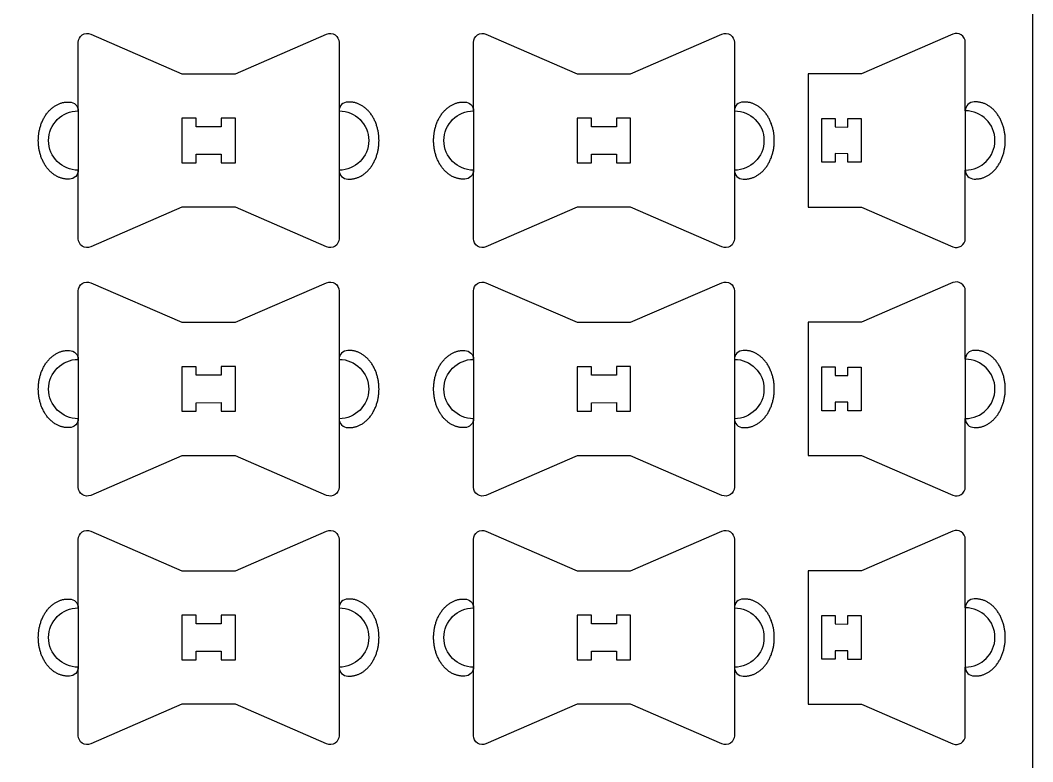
# Model space of a CAD drawing. Extents: x -30 to 12678, y 0 to 23683.
# Drawn here: x 1251 to 1934, y 2772 to 3272 of the extents above; entities that cross this region are included whole.
import ezdxf

# ---------------------------------------------------------------- set-up
doc = ezdxf.new("R2010")
doc.units = 0
for name, color, linetype in [('0_SHEET_SPRUCEPLY_2440X122', 1, 'CONTINUOUS'), ('3_ANYTOOL_CUTTHROUGH_INSID', 4, 'CONTINUOUS'), ('4_ANYTOOL_CUTTHROUGH_OUTSI', 5, 'CONTINUOUS'), ('5_ANYTOOL_HALF_MILL_9MM_IN', 3, 'CONTINUOUS')]:
    doc.layers.add(name, color=color, linetype=linetype)

msp = doc.modelspace()

# ---------------------------------------------------------------- linework, layer by layer
at = {"layer": '0_SHEET_SPRUCEPLY_2440X122'}
msp.add_lwpolyline([(713.84, 1216.64), (1933.84, 1216.64), (1933.84, 3656.64), (713.84, 3656.64)], close=True, dxfattribs=at)
at = {"layer": '3_ANYTOOL_CUTTHROUGH_INSID'}
for points in [[(1386.2, 3199.82), (1369.14, 3199.75), (1369.14, 3205.52), (1359.67, 3205.52), (1359.67, 3175.49), (1369.14, 3175.49), (1369.14, 3181.25), (1386.2, 3181.32), (1386.2, 3175.56), (1395.67, 3175.56), (1395.67, 3205.59), (1386.2, 3205.59)], [(1652.99, 3199.82), (1635.93, 3199.75), (1635.93, 3205.52), (1626.46, 3205.52), (1626.46, 3175.49), (1635.93, 3175.49), (1635.93, 3181.25), (1652.99, 3181.32), (1652.99, 3175.56), (1662.46, 3175.56), (1662.46, 3205.59), (1652.99, 3205.59)], [(1800.55, 3199.65), (1809.11, 3199.57), (1809.11, 3205.34), (1818.08, 3205.34), (1818.08, 3175.81), (1809.11, 3175.81), (1809.11, 3181.57), (1800.55, 3181.65), (1800.55, 3175.88), (1791.58, 3175.88), (1791.58, 3205.41), (1800.55, 3205.41)], [(1386.2, 3032.22), (1369.14, 3032.15), (1369.14, 3037.92), (1359.67, 3037.92), (1359.67, 3007.89), (1369.14, 3007.89), (1369.14, 3013.65), (1386.2, 3013.72), (1386.2, 3007.96), (1395.67, 3007.96), (1395.67, 3037.99), (1386.2, 3037.99)], [(1652.99, 3032.22), (1635.93, 3032.15), (1635.93, 3037.92), (1626.46, 3037.92), (1626.46, 3007.89), (1635.93, 3007.89), (1635.93, 3013.65), (1652.99, 3013.72), (1652.99, 3007.96), (1662.46, 3007.96), (1662.46, 3037.99), (1652.99, 3037.99)], [(1800.55, 3032.05), (1809.11, 3031.97), (1809.11, 3037.74), (1818.08, 3037.74), (1818.08, 3008.21), (1809.11, 3008.21), (1809.11, 3013.97), (1800.55, 3014.05), (1800.55, 3008.28), (1791.58, 3008.28), (1791.58, 3037.81), (1800.55, 3037.81)], [(1386.2, 2864.62), (1369.14, 2864.55), (1369.14, 2870.32), (1359.67, 2870.32), (1359.67, 2840.28), (1369.14, 2840.28), (1369.14, 2846.05), (1386.2, 2846.12), (1386.2, 2840.35), (1395.67, 2840.35), (1395.67, 2870.39), (1386.2, 2870.39)], [(1652.99, 2864.62), (1635.93, 2864.55), (1635.93, 2870.32), (1626.46, 2870.32), (1626.46, 2840.28), (1635.93, 2840.28), (1635.93, 2846.05), (1652.99, 2846.12), (1652.99, 2840.35), (1662.46, 2840.35), (1662.46, 2870.39), (1652.99, 2870.39)], [(1800.55, 2864.44), (1809.11, 2864.37), (1809.11, 2870.14), (1818.08, 2870.14), (1818.08, 2840.6), (1809.11, 2840.6), (1809.11, 2846.37), (1800.55, 2846.44), (1800.55, 2840.68), (1791.58, 2840.68), (1791.58, 2870.21), (1800.55, 2870.21)]]:
    msp.add_lwpolyline(points, close=True, dxfattribs=at)
at = {"layer": '4_ANYTOOL_CUTTHROUGH_OUTSI'}
for points in [[(1465.67, 3124.31, -0.539734), (1457.29, 3118.8), (1395.67, 3145.5), (1359.67, 3145.5), (1298.06, 3118.8, -0.539734), (1289.67, 3124.31), (1289.67, 3170.5, -1), (1289.67, 3210.5), (1289.67, 3256.7, -0.539734), (1298.06, 3262.2), (1359.67, 3235.5), (1395.67, 3235.5), (1457.29, 3262.2, -0.539734), (1465.67, 3256.7), (1465.67, 3210.5, -1), (1465.67, 3170.5)], [(1732.46, 3124.31, -0.539734), (1724.07, 3118.8), (1662.46, 3145.5), (1626.46, 3145.5), (1564.84, 3118.8, -0.539734), (1556.46, 3124.31), (1556.46, 3170.5, -1), (1556.46, 3210.5), (1556.46, 3256.7, -0.539734), (1564.84, 3262.2), (1626.46, 3235.5), (1662.46, 3235.5), (1724.07, 3262.2, -0.539734), (1732.46, 3256.7), (1732.46, 3210.5, -1), (1732.46, 3170.5)], [(1879.95, 3118.87, 0.539734), (1888.33, 3124.38), (1888.33, 3170.57, 1), (1888.33, 3210.57), (1888.33, 3256.77, 0.539734), (1879.95, 3262.27), (1818.33, 3235.57), (1782.33, 3235.57), (1782.33, 3145.57), (1818.33, 3145.57), (1879.95, 3118.87)], [(1465.67, 2956.71, -0.539734), (1457.29, 2951.2), (1395.67, 2977.9), (1359.67, 2977.9), (1298.06, 2951.2, -0.539734), (1289.67, 2956.71), (1289.67, 3002.9, -1), (1289.67, 3042.9), (1289.67, 3089.1, -0.539734), (1298.06, 3094.6), (1359.67, 3067.9), (1395.67, 3067.9), (1457.29, 3094.6, -0.539734), (1465.67, 3089.1), (1465.67, 3042.9, -1), (1465.67, 3002.9)], [(1732.46, 2956.71, -0.539734), (1724.07, 2951.2), (1662.46, 2977.9), (1626.46, 2977.9), (1564.84, 2951.2, -0.539734), (1556.46, 2956.71), (1556.46, 3002.9, -1), (1556.46, 3042.9), (1556.46, 3089.1, -0.539734), (1564.84, 3094.6), (1626.46, 3067.9), (1662.46, 3067.9), (1724.07, 3094.6, -0.539734), (1732.46, 3089.1), (1732.46, 3042.9, -1), (1732.46, 3002.9)], [(1879.95, 2951.27, 0.539734), (1888.33, 2956.78), (1888.33, 3002.97, 1), (1888.33, 3042.97), (1888.33, 3089.17, 0.539734), (1879.95, 3094.67), (1818.33, 3067.97), (1782.33, 3067.97), (1782.33, 2977.97), (1818.33, 2977.97), (1879.95, 2951.27)], [(1465.67, 2789.11, -0.539734), (1457.29, 2783.6), (1395.67, 2810.3), (1359.67, 2810.3), (1298.06, 2783.6, -0.539734), (1289.67, 2789.11), (1289.67, 2835.3, -1), (1289.67, 2875.3), (1289.67, 2921.49, -0.539734), (1298.06, 2927), (1359.67, 2900.3), (1395.67, 2900.3), (1457.29, 2927, -0.539734), (1465.67, 2921.49), (1465.67, 2875.3, -1), (1465.67, 2835.3)], [(1732.46, 2789.11, -0.539734), (1724.07, 2783.6), (1662.46, 2810.3), (1626.46, 2810.3), (1564.84, 2783.6, -0.539734), (1556.46, 2789.11), (1556.46, 2835.3, -1), (1556.46, 2875.3), (1556.46, 2921.49, -0.539734), (1564.84, 2927), (1626.46, 2900.3), (1662.46, 2900.3), (1724.07, 2927, -0.539734), (1732.46, 2921.49), (1732.46, 2875.3, -1), (1732.46, 2835.3)], [(1879.95, 2783.67, 0.539734), (1888.33, 2789.18), (1888.33, 2835.37, 1), (1888.33, 2875.37), (1888.33, 2921.57, 0.539734), (1879.95, 2927.07), (1818.33, 2900.37), (1782.33, 2900.37), (1782.33, 2810.37), (1818.33, 2810.37), (1879.95, 2783.67)]]:
    msp.add_lwpolyline(points, format="xyb", close=True, dxfattribs=at)
at = {"layer": '5_ANYTOOL_HALF_MILL_9MM_IN'}
for points in [[(1282.68, 3164.49), (1282.24, 3164.5), (1281.79, 3164.52), (1281.34, 3164.55), (1280.89, 3164.6), (1280.43, 3164.66), (1279.97, 3164.73), (1279.51, 3164.82), (1279.05, 3164.93), (1278.59, 3165.05), (1278.12, 3165.18), (1277.65, 3165.33), (1277.19, 3165.5), (1276.72, 3165.68), (1276.26, 3165.88), (1275.79, 3166.09), (1275.33, 3166.32), (1274.87, 3166.56), (1274.42, 3166.83), (1273.96, 3167.1), (1273.51, 3167.4), (1273.06, 3167.71), (1272.62, 3168.03), (1272.19, 3168.37), (1271.75, 3168.73), (1271.33, 3169.1), (1270.91, 3169.49), (1270.5, 3169.89), (1270.09, 3170.31), (1269.7, 3170.74), (1269.31, 3171.18), (1268.93, 3171.64), (1268.56, 3172.11), (1268.2, 3172.59), (1267.85, 3173.08), (1267.51, 3173.59), (1267.18, 3174.1), (1266.86, 3174.63), (1266.55, 3175.17), (1266.25, 3175.71), (1265.97, 3176.27), (1265.69, 3176.83), (1265.43, 3177.39), (1265.18, 3177.97), (1264.94, 3178.55), (1264.72, 3179.14), (1264.5, 3179.73), (1264.3, 3180.32), (1264.11, 3180.92), (1263.94, 3181.52), (1263.77, 3182.13), (1263.62, 3182.73), (1263.48, 3183.34), (1263.35, 3183.95), (1263.24, 3184.55), (1263.14, 3185.16), (1263.04, 3185.76), (1262.96, 3186.36), (1262.9, 3186.96), (1262.84, 3187.56), (1262.79, 3188.16), (1262.76, 3188.75), (1262.73, 3189.33), (1262.71, 3190.49), (1262.73, 3191.65), (1262.76, 3192.24), (1262.79, 3192.83), (1262.84, 3193.42), (1262.9, 3194.02), (1262.96, 3194.62), (1263.04, 3195.22), (1263.14, 3195.83), (1263.24, 3196.43), (1263.36, 3197.04), (1263.48, 3197.65), (1263.62, 3198.25), (1263.78, 3198.86), (1263.94, 3199.46), (1264.12, 3200.06), (1264.31, 3200.66), (1264.51, 3201.26), (1264.72, 3201.85), (1264.95, 3202.43), (1265.19, 3203.02), (1265.44, 3203.59), (1265.7, 3204.16), (1265.97, 3204.72), (1266.26, 3205.27), (1266.56, 3205.82), (1266.87, 3206.35), (1267.19, 3206.88), (1267.52, 3207.4), (1267.86, 3207.9), (1268.21, 3208.4), (1268.58, 3208.88), (1268.95, 3209.35), (1269.33, 3209.8), (1269.72, 3210.25), (1270.11, 3210.68), (1270.52, 3211.09), (1270.93, 3211.5), (1271.35, 3211.88), (1271.78, 3212.25), (1272.21, 3212.61), (1272.65, 3212.95), (1273.09, 3213.28), (1273.54, 3213.59), (1273.99, 3213.88), (1274.45, 3214.16), (1274.9, 3214.42), (1275.37, 3214.67), (1275.83, 3214.9), (1276.29, 3215.11), (1276.76, 3215.31), (1277.23, 3215.49), (1277.69, 3215.65), (1278.16, 3215.8), (1278.63, 3215.94), (1279.09, 3216.06), (1279.56, 3216.16), (1280.02, 3216.25), (1280.48, 3216.33), (1280.94, 3216.39), (1281.39, 3216.43), (1281.84, 3216.47), (1282.29, 3216.49), (1282.74, 3216.49), (1283.67, 3216.49, -0.413668), (1289.67, 3210.5), (1289.67, 3170.5, -0.41476), (1283.67, 3164.49)], [(1472.66, 3164.49), (1473.11, 3164.5), (1473.55, 3164.52), (1474, 3164.55), (1474.46, 3164.6), (1474.91, 3164.66), (1475.37, 3164.73), (1475.83, 3164.82), (1476.3, 3164.93), (1476.76, 3165.05), (1477.23, 3165.18), (1477.69, 3165.33), (1478.16, 3165.5), (1478.62, 3165.68), (1479.09, 3165.88), (1479.55, 3166.09), (1480.01, 3166.32), (1480.47, 3166.56), (1480.93, 3166.83), (1481.39, 3167.1), (1481.84, 3167.4), (1482.28, 3167.71), (1482.72, 3168.03), (1483.16, 3168.37), (1483.59, 3168.73), (1484.02, 3169.1), (1484.44, 3169.49), (1484.85, 3169.89), (1485.25, 3170.31), (1485.65, 3170.74), (1486.04, 3171.18), (1486.42, 3171.64), (1486.79, 3172.11), (1487.15, 3172.59), (1487.5, 3173.08), (1487.84, 3173.59), (1488.17, 3174.1), (1488.49, 3174.63), (1488.8, 3175.17), (1489.09, 3175.71), (1489.38, 3176.27), (1489.65, 3176.83), (1489.92, 3177.39), (1490.17, 3177.97), (1490.4, 3178.55), (1490.63, 3179.14), (1490.84, 3179.73), (1491.04, 3180.32), (1491.23, 3180.92), (1491.41, 3181.52), (1491.57, 3182.13), (1491.73, 3182.73), (1491.86, 3183.34), (1491.99, 3183.95), (1492.11, 3184.55), (1492.21, 3185.16), (1492.3, 3185.76), (1492.38, 3186.36), (1492.45, 3186.96), (1492.51, 3187.56), (1492.56, 3188.16), (1492.59, 3188.75), (1492.62, 3189.33), (1492.64, 3190.49), (1492.62, 3191.65), (1492.59, 3192.24), (1492.55, 3192.83), (1492.51, 3193.42), (1492.45, 3194.02), (1492.38, 3194.62), (1492.3, 3195.22), (1492.21, 3195.83), (1492.11, 3196.43), (1491.99, 3197.04), (1491.86, 3197.65), (1491.72, 3198.25), (1491.57, 3198.86), (1491.41, 3199.46), (1491.23, 3200.06), (1491.04, 3200.66), (1490.84, 3201.26), (1490.63, 3201.85), (1490.4, 3202.43), (1490.16, 3203.02), (1489.91, 3203.59), (1489.65, 3204.16), (1489.37, 3204.72), (1489.09, 3205.27), (1488.79, 3205.82), (1488.48, 3206.35), (1488.16, 3206.88), (1487.83, 3207.4), (1487.48, 3207.9), (1487.13, 3208.4), (1486.77, 3208.88), (1486.4, 3209.35), (1486.02, 3209.8), (1485.63, 3210.25), (1485.23, 3210.68), (1484.83, 3211.09), (1484.41, 3211.5), (1483.99, 3211.88), (1483.57, 3212.25), (1483.14, 3212.61), (1482.7, 3212.95), (1482.26, 3213.28), (1481.81, 3213.59), (1481.36, 3213.88), (1480.9, 3214.16), (1480.44, 3214.42), (1479.98, 3214.67), (1479.52, 3214.9), (1479.05, 3215.11), (1478.59, 3215.31), (1478.12, 3215.49), (1477.65, 3215.65), (1477.19, 3215.8), (1476.72, 3215.94), (1476.25, 3216.06), (1475.79, 3216.16), (1475.33, 3216.25), (1474.87, 3216.33), (1474.41, 3216.39), (1473.95, 3216.43), (1473.5, 3216.47), (1473.05, 3216.49), (1472.61, 3216.49), (1471.67, 3216.49, 0.413668), (1465.67, 3210.5), (1465.67, 3170.5, 0.41476), (1471.67, 3164.49)], [(1549.47, 3164.49), (1549.02, 3164.5), (1548.58, 3164.52), (1548.13, 3164.55), (1547.67, 3164.6), (1547.22, 3164.66), (1546.76, 3164.73), (1546.3, 3164.82), (1545.83, 3164.93), (1545.37, 3165.05), (1544.9, 3165.18), (1544.44, 3165.33), (1543.97, 3165.5), (1543.51, 3165.68), (1543.04, 3165.88), (1542.58, 3166.09), (1542.11, 3166.32), (1541.66, 3166.56), (1541.2, 3166.83), (1540.74, 3167.1), (1540.29, 3167.4), (1539.85, 3167.71), (1539.41, 3168.03), (1538.97, 3168.37), (1538.54, 3168.73), (1538.11, 3169.1), (1537.69, 3169.49), (1537.28, 3169.89), (1536.88, 3170.31), (1536.48, 3170.74), (1536.09, 3171.18), (1535.71, 3171.64), (1535.34, 3172.11), (1534.98, 3172.59), (1534.63, 3173.08), (1534.29, 3173.59), (1533.96, 3174.1), (1533.64, 3174.63), (1533.33, 3175.17), (1533.03, 3175.71), (1532.75, 3176.27), (1532.48, 3176.83), (1532.21, 3177.39), (1531.96, 3177.97), (1531.72, 3178.55), (1531.5, 3179.14), (1531.29, 3179.73), (1531.08, 3180.32), (1530.9, 3180.92), (1530.72, 3181.52), (1530.56, 3182.13), (1530.4, 3182.73), (1530.26, 3183.34), (1530.14, 3183.95), (1530.02, 3184.55), (1529.92, 3185.16), (1529.83, 3185.76), (1529.75, 3186.36), (1529.68, 3186.96), (1529.62, 3187.56), (1529.57, 3188.16), (1529.54, 3188.75), (1529.51, 3189.33), (1529.49, 3190.49), (1529.51, 3191.65), (1529.54, 3192.24), (1529.57, 3192.83), (1529.62, 3193.42), (1529.68, 3194.02), (1529.75, 3194.62), (1529.83, 3195.22), (1529.92, 3195.83), (1530.02, 3196.43), (1530.14, 3197.04), (1530.27, 3197.65), (1530.41, 3198.25), (1530.56, 3198.86), (1530.72, 3199.46), (1530.9, 3200.06), (1531.09, 3200.66), (1531.29, 3201.26), (1531.5, 3201.85), (1531.73, 3202.43), (1531.97, 3203.02), (1532.22, 3203.59), (1532.48, 3204.16), (1532.76, 3204.72), (1533.04, 3205.27), (1533.34, 3205.82), (1533.65, 3206.35), (1533.97, 3206.88), (1534.3, 3207.4), (1534.65, 3207.9), (1535, 3208.4), (1535.36, 3208.88), (1535.73, 3209.35), (1536.11, 3209.8), (1536.5, 3210.25), (1536.9, 3210.68), (1537.3, 3211.09), (1537.71, 3211.5), (1538.13, 3211.88), (1538.56, 3212.25), (1538.99, 3212.61), (1539.43, 3212.95), (1539.87, 3213.28), (1540.32, 3213.59), (1540.77, 3213.88), (1541.23, 3214.16), (1541.69, 3214.42), (1542.15, 3214.67), (1542.61, 3214.9), (1543.08, 3215.11), (1543.54, 3215.31), (1544.01, 3215.49), (1544.48, 3215.65), (1544.94, 3215.8), (1545.41, 3215.94), (1545.88, 3216.06), (1546.34, 3216.16), (1546.8, 3216.25), (1547.26, 3216.33), (1547.72, 3216.39), (1548.17, 3216.43), (1548.63, 3216.47), (1549.07, 3216.49), (1549.52, 3216.49), (1550.46, 3216.49, -0.413668), (1556.46, 3210.5), (1556.46, 3170.5, -0.41476), (1550.46, 3164.49)], [(1739.44, 3164.49), (1739.89, 3164.5), (1740.34, 3164.52), (1740.79, 3164.55), (1741.24, 3164.6), (1741.7, 3164.66), (1742.16, 3164.73), (1742.62, 3164.82), (1743.08, 3164.93), (1743.54, 3165.05), (1744.01, 3165.18), (1744.47, 3165.33), (1744.94, 3165.5), (1745.41, 3165.68), (1745.87, 3165.88), (1746.34, 3166.09), (1746.8, 3166.32), (1747.26, 3166.56), (1747.71, 3166.83), (1748.17, 3167.1), (1748.62, 3167.4), (1749.07, 3167.71), (1749.51, 3168.03), (1749.94, 3168.37), (1750.37, 3168.73), (1750.8, 3169.1), (1751.22, 3169.49), (1751.63, 3169.89), (1752.03, 3170.31), (1752.43, 3170.74), (1752.82, 3171.18), (1753.2, 3171.64), (1753.57, 3172.11), (1753.93, 3172.59), (1754.28, 3173.08), (1754.62, 3173.59), (1754.95, 3174.1), (1755.27, 3174.63), (1755.58, 3175.17), (1755.88, 3175.71), (1756.16, 3176.27), (1756.44, 3176.83), (1756.7, 3177.39), (1756.95, 3177.97), (1757.19, 3178.55), (1757.41, 3179.14), (1757.63, 3179.73), (1757.83, 3180.32), (1758.02, 3180.92), (1758.19, 3181.52), (1758.36, 3182.13), (1758.51, 3182.73), (1758.65, 3183.34), (1758.77, 3183.95), (1758.89, 3184.55), (1758.99, 3185.16), (1759.09, 3185.76), (1759.17, 3186.36), (1759.23, 3186.96), (1759.29, 3187.56), (1759.34, 3188.16), (1759.37, 3188.75), (1759.4, 3189.33), (1759.42, 3190.49), (1759.4, 3191.65), (1759.37, 3192.24), (1759.34, 3192.83), (1759.29, 3193.42), (1759.23, 3194.02), (1759.16, 3194.62), (1759.08, 3195.22), (1758.99, 3195.83), (1758.89, 3196.43), (1758.77, 3197.04), (1758.65, 3197.65), (1758.51, 3198.25), (1758.35, 3198.86), (1758.19, 3199.46), (1758.01, 3200.06), (1757.82, 3200.66), (1757.62, 3201.26), (1757.41, 3201.85), (1757.18, 3202.43), (1756.94, 3203.02), (1756.69, 3203.59), (1756.43, 3204.16), (1756.15, 3204.72), (1755.87, 3205.27), (1755.57, 3205.82), (1755.26, 3206.35), (1754.94, 3206.88), (1754.61, 3207.4), (1754.27, 3207.9), (1753.91, 3208.4), (1753.55, 3208.88), (1753.18, 3209.35), (1752.8, 3209.8), (1752.41, 3210.25), (1752.01, 3210.68), (1751.61, 3211.09), (1751.2, 3211.5), (1750.78, 3211.88), (1750.35, 3212.25), (1749.92, 3212.61), (1749.48, 3212.95), (1749.04, 3213.28), (1748.59, 3213.59), (1748.14, 3213.88), (1747.68, 3214.16), (1747.23, 3214.42), (1746.76, 3214.67), (1746.3, 3214.9), (1745.84, 3215.11), (1745.37, 3215.31), (1744.9, 3215.49), (1744.44, 3215.65), (1743.97, 3215.8), (1743.5, 3215.94), (1743.04, 3216.06), (1742.57, 3216.16), (1742.11, 3216.25), (1741.65, 3216.33), (1741.19, 3216.39), (1740.74, 3216.43), (1740.29, 3216.47), (1739.84, 3216.49), (1739.39, 3216.49), (1738.46, 3216.49, 0.413668), (1732.46, 3210.5), (1732.46, 3170.5, 0.41476), (1738.46, 3164.49)], [(1895.32, 3164.56), (1895.77, 3164.57), (1896.21, 3164.59), (1896.66, 3164.62), (1897.12, 3164.67), (1897.57, 3164.73), (1898.03, 3164.8), (1898.49, 3164.89), (1898.96, 3165), (1899.42, 3165.12), (1899.89, 3165.25), (1900.35, 3165.4), (1900.82, 3165.57), (1901.28, 3165.75), (1901.75, 3165.95), (1902.21, 3166.16), (1902.67, 3166.39), (1903.13, 3166.63), (1903.59, 3166.9), (1904.05, 3167.17), (1904.5, 3167.47), (1904.94, 3167.78), (1905.38, 3168.1), (1905.82, 3168.44), (1906.25, 3168.8), (1906.68, 3169.17), (1907.1, 3169.56), (1907.51, 3169.96), (1907.91, 3170.38), (1908.31, 3170.81), (1908.7, 3171.25), (1909.08, 3171.71), (1909.45, 3172.18), (1909.81, 3172.66), (1910.16, 3173.15), (1910.5, 3173.66), (1910.83, 3174.18), (1911.15, 3174.7), (1911.46, 3175.24), (1911.75, 3175.78), (1912.04, 3176.34), (1912.31, 3176.9), (1912.58, 3177.47), (1912.83, 3178.04), (1913.06, 3178.62), (1913.29, 3179.21), (1913.5, 3179.8), (1913.7, 3180.39), (1913.89, 3180.99), (1914.07, 3181.59), (1914.23, 3182.2), (1914.39, 3182.8), (1914.52, 3183.41), (1914.65, 3184.02), (1914.77, 3184.62), (1914.87, 3185.23), (1914.96, 3185.83), (1915.04, 3186.43), (1915.11, 3187.04), (1915.17, 3187.63), (1915.21, 3188.23), (1915.25, 3188.82), (1915.28, 3189.4), (1915.3, 3190.56), (1915.28, 3191.72), (1915.25, 3192.31), (1915.21, 3192.9), (1915.17, 3193.49), (1915.11, 3194.09), (1915.04, 3194.69), (1914.96, 3195.29), (1914.87, 3195.9), (1914.77, 3196.5), (1914.65, 3197.11), (1914.52, 3197.72), (1914.38, 3198.32), (1914.23, 3198.93), (1914.07, 3199.53), (1913.89, 3200.13), (1913.7, 3200.73), (1913.5, 3201.33), (1913.28, 3201.92), (1913.06, 3202.5), (1912.82, 3203.09), (1912.57, 3203.66), (1912.31, 3204.23), (1912.03, 3204.79), (1911.74, 3205.34), (1911.45, 3205.89), (1911.14, 3206.42), (1910.82, 3206.95), (1910.49, 3207.47), (1910.14, 3207.97), (1909.79, 3208.47), (1909.43, 3208.95), (1909.06, 3209.42), (1908.68, 3209.87), (1908.29, 3210.32), (1907.89, 3210.75), (1907.49, 3211.16), (1907.07, 3211.57), (1906.65, 3211.95), (1906.23, 3212.33), (1905.8, 3212.68), (1905.36, 3213.02), (1904.92, 3213.35), (1904.47, 3213.66), (1904.02, 3213.95), (1903.56, 3214.23), (1903.1, 3214.49), (1902.64, 3214.74), (1902.18, 3214.97), (1901.71, 3215.18), (1901.25, 3215.38), (1900.78, 3215.56), (1900.31, 3215.73), (1899.85, 3215.88), (1899.38, 3216.01), (1898.91, 3216.13), (1898.45, 3216.23), (1897.99, 3216.32), (1897.53, 3216.4), (1897.07, 3216.46), (1896.61, 3216.5), (1896.16, 3216.54), (1895.71, 3216.56), (1895.27, 3216.56), (1894.33, 3216.56, 0.413668), (1888.33, 3210.57), (1888.33, 3170.57, 0.41476), (1894.33, 3164.56)], [(1282.68, 2996.89), (1282.24, 2996.9), (1281.79, 2996.92), (1281.34, 2996.95), (1280.89, 2997), (1280.43, 2997.06), (1279.97, 2997.13), (1279.51, 2997.22), (1279.05, 2997.32), (1278.59, 2997.44), (1278.12, 2997.58), (1277.65, 2997.73), (1277.19, 2997.89), (1276.72, 2998.08), (1276.26, 2998.27), (1275.79, 2998.49), (1275.33, 2998.72), (1274.87, 2998.96), (1274.42, 2999.22), (1273.96, 2999.5), (1273.51, 2999.8), (1273.06, 3000.11), (1272.62, 3000.43), (1272.19, 3000.77), (1271.75, 3001.13), (1271.33, 3001.5), (1270.91, 3001.89), (1270.5, 3002.29), (1270.09, 3002.71), (1269.7, 3003.14), (1269.31, 3003.58), (1268.93, 3004.04), (1268.56, 3004.51), (1268.2, 3004.99), (1267.85, 3005.48), (1267.51, 3005.99), (1267.18, 3006.5), (1266.86, 3007.03), (1266.55, 3007.57), (1266.25, 3008.11), (1265.97, 3008.66), (1265.69, 3009.22), (1265.43, 3009.79), (1265.18, 3010.37), (1264.94, 3010.95), (1264.72, 3011.54), (1264.5, 3012.13), (1264.3, 3012.72), (1264.11, 3013.32), (1263.94, 3013.92), (1263.77, 3014.53), (1263.62, 3015.13), (1263.48, 3015.74), (1263.35, 3016.34), (1263.24, 3016.95), (1263.14, 3017.56), (1263.04, 3018.16), (1262.96, 3018.76), (1262.9, 3019.36), (1262.84, 3019.96), (1262.79, 3020.55), (1262.76, 3021.15), (1262.73, 3021.73), (1262.71, 3022.89), (1262.73, 3024.05), (1262.76, 3024.64), (1262.79, 3025.23), (1262.84, 3025.82), (1262.9, 3026.42), (1262.96, 3027.02), (1263.04, 3027.62), (1263.14, 3028.23), (1263.24, 3028.83), (1263.36, 3029.44), (1263.48, 3030.04), (1263.62, 3030.65), (1263.78, 3031.26), (1263.94, 3031.86), (1264.12, 3032.46), (1264.31, 3033.06), (1264.51, 3033.66), (1264.72, 3034.25), (1264.95, 3034.83), (1265.19, 3035.41), (1265.44, 3035.99), (1265.7, 3036.56), (1265.97, 3037.12), (1266.26, 3037.67), (1266.56, 3038.22), (1266.87, 3038.75), (1267.19, 3039.28), (1267.52, 3039.79), (1267.86, 3040.3), (1268.21, 3040.79), (1268.58, 3041.28), (1268.95, 3041.75), (1269.33, 3042.2), (1269.72, 3042.65), (1270.11, 3043.08), (1270.52, 3043.49), (1270.93, 3043.89), (1271.35, 3044.28), (1271.78, 3044.65), (1272.21, 3045.01), (1272.65, 3045.35), (1273.09, 3045.68), (1273.54, 3045.99), (1273.99, 3046.28), (1274.45, 3046.56), (1274.9, 3046.82), (1275.37, 3047.07), (1275.83, 3047.29), (1276.29, 3047.51), (1276.76, 3047.71), (1277.23, 3047.89), (1277.69, 3048.05), (1278.16, 3048.2), (1278.63, 3048.34), (1279.09, 3048.46), (1279.56, 3048.56), (1280.02, 3048.65), (1280.48, 3048.73), (1280.94, 3048.79), (1281.39, 3048.83), (1281.84, 3048.86), (1282.29, 3048.88), (1282.74, 3048.89), (1283.67, 3048.89, -0.413668), (1289.67, 3042.9), (1289.67, 3002.9, -0.41476), (1283.67, 2996.89)], [(1472.66, 2996.89), (1473.11, 2996.9), (1473.55, 2996.92), (1474, 2996.95), (1474.46, 2997), (1474.91, 2997.06), (1475.37, 2997.13), (1475.83, 2997.22), (1476.3, 2997.32), (1476.76, 2997.44), (1477.23, 2997.58), (1477.69, 2997.73), (1478.16, 2997.89), (1478.62, 2998.08), (1479.09, 2998.27), (1479.55, 2998.49), (1480.01, 2998.72), (1480.47, 2998.96), (1480.93, 2999.22), (1481.39, 2999.5), (1481.84, 2999.8), (1482.28, 3000.11), (1482.72, 3000.43), (1483.16, 3000.77), (1483.59, 3001.13), (1484.02, 3001.5), (1484.44, 3001.89), (1484.85, 3002.29), (1485.25, 3002.71), (1485.65, 3003.14), (1486.04, 3003.58), (1486.42, 3004.04), (1486.79, 3004.51), (1487.15, 3004.99), (1487.5, 3005.48), (1487.84, 3005.99), (1488.17, 3006.5), (1488.49, 3007.03), (1488.8, 3007.57), (1489.09, 3008.11), (1489.38, 3008.66), (1489.65, 3009.22), (1489.92, 3009.79), (1490.17, 3010.37), (1490.4, 3010.95), (1490.63, 3011.54), (1490.84, 3012.13), (1491.04, 3012.72), (1491.23, 3013.32), (1491.41, 3013.92), (1491.57, 3014.53), (1491.73, 3015.13), (1491.86, 3015.74), (1491.99, 3016.34), (1492.11, 3016.95), (1492.21, 3017.56), (1492.3, 3018.16), (1492.38, 3018.76), (1492.45, 3019.36), (1492.51, 3019.96), (1492.56, 3020.55), (1492.59, 3021.15), (1492.62, 3021.73), (1492.64, 3022.89), (1492.62, 3024.05), (1492.59, 3024.64), (1492.55, 3025.23), (1492.51, 3025.82), (1492.45, 3026.42), (1492.38, 3027.02), (1492.3, 3027.62), (1492.21, 3028.23), (1492.11, 3028.83), (1491.99, 3029.44), (1491.86, 3030.04), (1491.72, 3030.65), (1491.57, 3031.26), (1491.41, 3031.86), (1491.23, 3032.46), (1491.04, 3033.06), (1490.84, 3033.66), (1490.63, 3034.25), (1490.4, 3034.83), (1490.16, 3035.41), (1489.91, 3035.99), (1489.65, 3036.56), (1489.37, 3037.12), (1489.09, 3037.67), (1488.79, 3038.22), (1488.48, 3038.75), (1488.16, 3039.28), (1487.83, 3039.79), (1487.48, 3040.3), (1487.13, 3040.79), (1486.77, 3041.28), (1486.4, 3041.75), (1486.02, 3042.2), (1485.63, 3042.65), (1485.23, 3043.08), (1484.83, 3043.49), (1484.41, 3043.89), (1483.99, 3044.28), (1483.57, 3044.65), (1483.14, 3045.01), (1482.7, 3045.35), (1482.26, 3045.68), (1481.81, 3045.99), (1481.36, 3046.28), (1480.9, 3046.56), (1480.44, 3046.82), (1479.98, 3047.07), (1479.52, 3047.29), (1479.05, 3047.51), (1478.59, 3047.71), (1478.12, 3047.89), (1477.65, 3048.05), (1477.19, 3048.2), (1476.72, 3048.34), (1476.25, 3048.46), (1475.79, 3048.56), (1475.33, 3048.65), (1474.87, 3048.73), (1474.41, 3048.79), (1473.95, 3048.83), (1473.5, 3048.86), (1473.05, 3048.88), (1472.61, 3048.89), (1471.67, 3048.89, 0.413668), (1465.67, 3042.9), (1465.67, 3002.9, 0.41476), (1471.67, 2996.89)], [(1549.47, 2996.89), (1549.02, 2996.9), (1548.58, 2996.92), (1548.13, 2996.95), (1547.67, 2997), (1547.22, 2997.06), (1546.76, 2997.13), (1546.3, 2997.22), (1545.83, 2997.32), (1545.37, 2997.44), (1544.9, 2997.58), (1544.44, 2997.73), (1543.97, 2997.89), (1543.51, 2998.08), (1543.04, 2998.27), (1542.58, 2998.49), (1542.11, 2998.72), (1541.66, 2998.96), (1541.2, 2999.22), (1540.74, 2999.5), (1540.29, 2999.8), (1539.85, 3000.11), (1539.41, 3000.43), (1538.97, 3000.77), (1538.54, 3001.13), (1538.11, 3001.5), (1537.69, 3001.89), (1537.28, 3002.29), (1536.88, 3002.71), (1536.48, 3003.14), (1536.09, 3003.58), (1535.71, 3004.04), (1535.34, 3004.51), (1534.98, 3004.99), (1534.63, 3005.48), (1534.29, 3005.99), (1533.96, 3006.5), (1533.64, 3007.03), (1533.33, 3007.57), (1533.03, 3008.11), (1532.75, 3008.66), (1532.48, 3009.22), (1532.21, 3009.79), (1531.96, 3010.37), (1531.72, 3010.95), (1531.5, 3011.54), (1531.29, 3012.13), (1531.08, 3012.72), (1530.9, 3013.32), (1530.72, 3013.92), (1530.56, 3014.53), (1530.4, 3015.13), (1530.26, 3015.74), (1530.14, 3016.34), (1530.02, 3016.95), (1529.92, 3017.56), (1529.83, 3018.16), (1529.75, 3018.76), (1529.68, 3019.36), (1529.62, 3019.96), (1529.57, 3020.55), (1529.54, 3021.15), (1529.51, 3021.73), (1529.49, 3022.89), (1529.51, 3024.05), (1529.54, 3024.64), (1529.57, 3025.23), (1529.62, 3025.82), (1529.68, 3026.42), (1529.75, 3027.02), (1529.83, 3027.62), (1529.92, 3028.23), (1530.02, 3028.83), (1530.14, 3029.44), (1530.27, 3030.04), (1530.41, 3030.65), (1530.56, 3031.26), (1530.72, 3031.86), (1530.9, 3032.46), (1531.09, 3033.06), (1531.29, 3033.66), (1531.5, 3034.25), (1531.73, 3034.83), (1531.97, 3035.41), (1532.22, 3035.99), (1532.48, 3036.56), (1532.76, 3037.12), (1533.04, 3037.67), (1533.34, 3038.22), (1533.65, 3038.75), (1533.97, 3039.28), (1534.3, 3039.79), (1534.65, 3040.3), (1535, 3040.79), (1535.36, 3041.28), (1535.73, 3041.75), (1536.11, 3042.2), (1536.5, 3042.65), (1536.9, 3043.08), (1537.3, 3043.49), (1537.71, 3043.89), (1538.13, 3044.28), (1538.56, 3044.65), (1538.99, 3045.01), (1539.43, 3045.35), (1539.87, 3045.68), (1540.32, 3045.99), (1540.77, 3046.28), (1541.23, 3046.56), (1541.69, 3046.82), (1542.15, 3047.07), (1542.61, 3047.29), (1543.08, 3047.51), (1543.54, 3047.71), (1544.01, 3047.89), (1544.48, 3048.05), (1544.94, 3048.2), (1545.41, 3048.34), (1545.88, 3048.46), (1546.34, 3048.56), (1546.8, 3048.65), (1547.26, 3048.73), (1547.72, 3048.79), (1548.17, 3048.83), (1548.63, 3048.86), (1549.07, 3048.88), (1549.52, 3048.89), (1550.46, 3048.89, -0.413668), (1556.46, 3042.9), (1556.46, 3002.9, -0.41476), (1550.46, 2996.89)], [(1739.44, 2996.89), (1739.89, 2996.9), (1740.34, 2996.92), (1740.79, 2996.95), (1741.24, 2997), (1741.7, 2997.06), (1742.16, 2997.13), (1742.62, 2997.22), (1743.08, 2997.32), (1743.54, 2997.44), (1744.01, 2997.58), (1744.47, 2997.73), (1744.94, 2997.89), (1745.41, 2998.08), (1745.87, 2998.27), (1746.34, 2998.49), (1746.8, 2998.72), (1747.26, 2998.96), (1747.71, 2999.22), (1748.17, 2999.5), (1748.62, 2999.8), (1749.07, 3000.11), (1749.51, 3000.43), (1749.94, 3000.77), (1750.37, 3001.13), (1750.8, 3001.5), (1751.22, 3001.89), (1751.63, 3002.29), (1752.03, 3002.71), (1752.43, 3003.14), (1752.82, 3003.58), (1753.2, 3004.04), (1753.57, 3004.51), (1753.93, 3004.99), (1754.28, 3005.48), (1754.62, 3005.99), (1754.95, 3006.5), (1755.27, 3007.03), (1755.58, 3007.57), (1755.88, 3008.11), (1756.16, 3008.66), (1756.44, 3009.22), (1756.7, 3009.79), (1756.95, 3010.37), (1757.19, 3010.95), (1757.41, 3011.54), (1757.63, 3012.13), (1757.83, 3012.72), (1758.02, 3013.32), (1758.19, 3013.92), (1758.36, 3014.53), (1758.51, 3015.13), (1758.65, 3015.74), (1758.77, 3016.34), (1758.89, 3016.95), (1758.99, 3017.56), (1759.09, 3018.16), (1759.17, 3018.76), (1759.23, 3019.36), (1759.29, 3019.96), (1759.34, 3020.55), (1759.37, 3021.15), (1759.4, 3021.73), (1759.42, 3022.89), (1759.4, 3024.05), (1759.37, 3024.64), (1759.34, 3025.23), (1759.29, 3025.82), (1759.23, 3026.42), (1759.16, 3027.02), (1759.08, 3027.62), (1758.99, 3028.23), (1758.89, 3028.83), (1758.77, 3029.44), (1758.65, 3030.04), (1758.51, 3030.65), (1758.35, 3031.26), (1758.19, 3031.86), (1758.01, 3032.46), (1757.82, 3033.06), (1757.62, 3033.66), (1757.41, 3034.25), (1757.18, 3034.83), (1756.94, 3035.41), (1756.69, 3035.99), (1756.43, 3036.56), (1756.15, 3037.12), (1755.87, 3037.67), (1755.57, 3038.22), (1755.26, 3038.75), (1754.94, 3039.28), (1754.61, 3039.79), (1754.27, 3040.3), (1753.91, 3040.79), (1753.55, 3041.28), (1753.18, 3041.75), (1752.8, 3042.2), (1752.41, 3042.65), (1752.01, 3043.08), (1751.61, 3043.49), (1751.2, 3043.89), (1750.78, 3044.28), (1750.35, 3044.65), (1749.92, 3045.01), (1749.48, 3045.35), (1749.04, 3045.68), (1748.59, 3045.99), (1748.14, 3046.28), (1747.68, 3046.56), (1747.23, 3046.82), (1746.76, 3047.07), (1746.3, 3047.29), (1745.84, 3047.51), (1745.37, 3047.71), (1744.9, 3047.89), (1744.44, 3048.05), (1743.97, 3048.2), (1743.5, 3048.34), (1743.04, 3048.46), (1742.57, 3048.56), (1742.11, 3048.65), (1741.65, 3048.73), (1741.19, 3048.79), (1740.74, 3048.83), (1740.29, 3048.86), (1739.84, 3048.88), (1739.39, 3048.89), (1738.46, 3048.89, 0.413668), (1732.46, 3042.9), (1732.46, 3002.9, 0.41476), (1738.46, 2996.89)], [(1895.32, 2996.96), (1895.77, 2996.97), (1896.21, 2996.99), (1896.66, 2997.02), (1897.12, 2997.07), (1897.57, 2997.13), (1898.03, 2997.2), (1898.49, 2997.29), (1898.96, 2997.4), (1899.42, 2997.51), (1899.89, 2997.65), (1900.35, 2997.8), (1900.82, 2997.97), (1901.28, 2998.15), (1901.75, 2998.34), (1902.21, 2998.56), (1902.67, 2998.79), (1903.13, 2999.03), (1903.59, 2999.29), (1904.05, 2999.57), (1904.5, 2999.87), (1904.94, 3000.18), (1905.38, 3000.5), (1905.82, 3000.84), (1906.25, 3001.2), (1906.68, 3001.57), (1907.1, 3001.96), (1907.51, 3002.36), (1907.91, 3002.78), (1908.31, 3003.21), (1908.7, 3003.65), (1909.08, 3004.11), (1909.45, 3004.58), (1909.81, 3005.06), (1910.16, 3005.55), (1910.5, 3006.06), (1910.83, 3006.57), (1911.15, 3007.1), (1911.46, 3007.64), (1911.75, 3008.18), (1912.04, 3008.73), (1912.31, 3009.3), (1912.58, 3009.86), (1912.83, 3010.44), (1913.06, 3011.02), (1913.29, 3011.61), (1913.5, 3012.2), (1913.7, 3012.79), (1913.89, 3013.39), (1914.07, 3013.99), (1914.23, 3014.6), (1914.39, 3015.2), (1914.52, 3015.81), (1914.65, 3016.41), (1914.77, 3017.02), (1914.87, 3017.63), (1914.96, 3018.23), (1915.04, 3018.83), (1915.11, 3019.43), (1915.17, 3020.03), (1915.21, 3020.63), (1915.25, 3021.22), (1915.28, 3021.8), (1915.3, 3022.96), (1915.28, 3024.12), (1915.25, 3024.71), (1915.21, 3025.3), (1915.17, 3025.89), (1915.11, 3026.49), (1915.04, 3027.09), (1914.96, 3027.69), (1914.87, 3028.3), (1914.77, 3028.9), (1914.65, 3029.51), (1914.52, 3030.12), (1914.38, 3030.72), (1914.23, 3031.33), (1914.07, 3031.93), (1913.89, 3032.53), (1913.7, 3033.13), (1913.5, 3033.73), (1913.28, 3034.32), (1913.06, 3034.9), (1912.82, 3035.48), (1912.57, 3036.06), (1912.31, 3036.63), (1912.03, 3037.19), (1911.74, 3037.74), (1911.45, 3038.29), (1911.14, 3038.82), (1910.82, 3039.35), (1910.49, 3039.87), (1910.14, 3040.37), (1909.79, 3040.86), (1909.43, 3041.35), (1909.06, 3041.82), (1908.68, 3042.27), (1908.29, 3042.72), (1907.89, 3043.15), (1907.49, 3043.56), (1907.07, 3043.96), (1906.65, 3044.35), (1906.23, 3044.72), (1905.8, 3045.08), (1905.36, 3045.42), (1904.92, 3045.75), (1904.47, 3046.06), (1904.02, 3046.35), (1903.56, 3046.63), (1903.1, 3046.89), (1902.64, 3047.14), (1902.18, 3047.37), (1901.71, 3047.58), (1901.25, 3047.78), (1900.78, 3047.96), (1900.31, 3048.12), (1899.85, 3048.27), (1899.38, 3048.41), (1898.91, 3048.53), (1898.45, 3048.63), (1897.99, 3048.72), (1897.53, 3048.8), (1897.07, 3048.86), (1896.61, 3048.9), (1896.16, 3048.94), (1895.71, 3048.96), (1895.27, 3048.96), (1894.33, 3048.96, 0.413668), (1888.33, 3042.97), (1888.33, 3002.97, 0.41476), (1894.33, 2996.96)], [(1282.68, 2829.29), (1282.24, 2829.3), (1281.79, 2829.31), (1281.34, 2829.35), (1280.89, 2829.39), (1280.43, 2829.45), (1279.97, 2829.53), (1279.51, 2829.62), (1279.05, 2829.72), (1278.59, 2829.84), (1278.12, 2829.98), (1277.65, 2830.13), (1277.19, 2830.29), (1276.72, 2830.47), (1276.26, 2830.67), (1275.79, 2830.89), (1275.33, 2831.11), (1274.87, 2831.36), (1274.42, 2831.62), (1273.96, 2831.9), (1273.51, 2832.19), (1273.06, 2832.5), (1272.62, 2832.83), (1272.19, 2833.17), (1271.75, 2833.53), (1271.33, 2833.9), (1270.91, 2834.29), (1270.5, 2834.69), (1270.09, 2835.1), (1269.7, 2835.53), (1269.31, 2835.98), (1268.93, 2836.43), (1268.56, 2836.9), (1268.2, 2837.39), (1267.85, 2837.88), (1267.51, 2838.39), (1267.18, 2838.9), (1266.86, 2839.43), (1266.55, 2839.96), (1266.25, 2840.51), (1265.97, 2841.06), (1265.69, 2841.62), (1265.43, 2842.19), (1265.18, 2842.77), (1264.94, 2843.35), (1264.72, 2843.93), (1264.5, 2844.52), (1264.3, 2845.12), (1264.11, 2845.72), (1263.94, 2846.32), (1263.77, 2846.92), (1263.62, 2847.53), (1263.48, 2848.13), (1263.35, 2848.74), (1263.24, 2849.35), (1263.14, 2849.95), (1263.04, 2850.56), (1262.96, 2851.16), (1262.9, 2851.76), (1262.84, 2852.36), (1262.79, 2852.95), (1262.76, 2853.54), (1262.73, 2854.13), (1262.71, 2855.29), (1262.73, 2856.45), (1262.76, 2857.03), (1262.79, 2857.63), (1262.84, 2858.22), (1262.9, 2858.82), (1262.96, 2859.42), (1263.04, 2860.02), (1263.14, 2860.62), (1263.24, 2861.23), (1263.36, 2861.84), (1263.48, 2862.44), (1263.62, 2863.05), (1263.78, 2863.65), (1263.94, 2864.26), (1264.12, 2864.86), (1264.31, 2865.46), (1264.51, 2866.05), (1264.72, 2866.64), (1264.95, 2867.23), (1265.19, 2867.81), (1265.44, 2868.39), (1265.7, 2868.96), (1265.97, 2869.52), (1266.26, 2870.07), (1266.56, 2870.61), (1266.87, 2871.15), (1267.19, 2871.68), (1267.52, 2872.19), (1267.86, 2872.7), (1268.21, 2873.19), (1268.58, 2873.67), (1268.95, 2874.14), (1269.33, 2874.6), (1269.72, 2875.04), (1270.11, 2875.47), (1270.52, 2875.89), (1270.93, 2876.29), (1271.35, 2876.68), (1271.78, 2877.05), (1272.21, 2877.41), (1272.65, 2877.75), (1273.09, 2878.07), (1273.54, 2878.38), (1273.99, 2878.68), (1274.45, 2878.96), (1274.9, 2879.22), (1275.37, 2879.46), (1275.83, 2879.69), (1276.29, 2879.91), (1276.76, 2880.1), (1277.23, 2880.29), (1277.69, 2880.45), (1278.16, 2880.6), (1278.63, 2880.74), (1279.09, 2880.86), (1279.56, 2880.96), (1280.02, 2881.05), (1280.48, 2881.12), (1280.94, 2881.18), (1281.39, 2881.23), (1281.84, 2881.26), (1282.29, 2881.28), (1282.74, 2881.29), (1283.67, 2881.29, -0.413668), (1289.67, 2875.3), (1289.67, 2835.3, -0.41476), (1283.67, 2829.29)], [(1472.66, 2829.29), (1473.11, 2829.3), (1473.55, 2829.31), (1474, 2829.35), (1474.46, 2829.39), (1474.91, 2829.45), (1475.37, 2829.53), (1475.83, 2829.62), (1476.3, 2829.72), (1476.76, 2829.84), (1477.23, 2829.98), (1477.69, 2830.13), (1478.16, 2830.29), (1478.62, 2830.47), (1479.09, 2830.67), (1479.55, 2830.89), (1480.01, 2831.11), (1480.47, 2831.36), (1480.93, 2831.62), (1481.39, 2831.9), (1481.84, 2832.19), (1482.28, 2832.5), (1482.72, 2832.83), (1483.16, 2833.17), (1483.59, 2833.53), (1484.02, 2833.9), (1484.44, 2834.29), (1484.85, 2834.69), (1485.25, 2835.1), (1485.65, 2835.53), (1486.04, 2835.98), (1486.42, 2836.43), (1486.79, 2836.9), (1487.15, 2837.39), (1487.5, 2837.88), (1487.84, 2838.39), (1488.17, 2838.9), (1488.49, 2839.43), (1488.8, 2839.96), (1489.09, 2840.51), (1489.38, 2841.06), (1489.65, 2841.62), (1489.92, 2842.19), (1490.17, 2842.77), (1490.4, 2843.35), (1490.63, 2843.93), (1490.84, 2844.52), (1491.04, 2845.12), (1491.23, 2845.72), (1491.41, 2846.32), (1491.57, 2846.92), (1491.73, 2847.53), (1491.86, 2848.13), (1491.99, 2848.74), (1492.11, 2849.35), (1492.21, 2849.95), (1492.3, 2850.56), (1492.38, 2851.16), (1492.45, 2851.76), (1492.51, 2852.36), (1492.56, 2852.95), (1492.59, 2853.54), (1492.62, 2854.13), (1492.64, 2855.29), (1492.62, 2856.45), (1492.59, 2857.03), (1492.55, 2857.63), (1492.51, 2858.22), (1492.45, 2858.82), (1492.38, 2859.42), (1492.3, 2860.02), (1492.21, 2860.62), (1492.11, 2861.23), (1491.99, 2861.84), (1491.86, 2862.44), (1491.72, 2863.05), (1491.57, 2863.65), (1491.41, 2864.26), (1491.23, 2864.86), (1491.04, 2865.46), (1490.84, 2866.05), (1490.63, 2866.64), (1490.4, 2867.23), (1490.16, 2867.81), (1489.91, 2868.39), (1489.65, 2868.96), (1489.37, 2869.52), (1489.09, 2870.07), (1488.79, 2870.61), (1488.48, 2871.15), (1488.16, 2871.68), (1487.83, 2872.19), (1487.48, 2872.7), (1487.13, 2873.19), (1486.77, 2873.67), (1486.4, 2874.14), (1486.02, 2874.6), (1485.63, 2875.04), (1485.23, 2875.47), (1484.83, 2875.89), (1484.41, 2876.29), (1483.99, 2876.68), (1483.57, 2877.05), (1483.14, 2877.41), (1482.7, 2877.75), (1482.26, 2878.07), (1481.81, 2878.38), (1481.36, 2878.68), (1480.9, 2878.96), (1480.44, 2879.22), (1479.98, 2879.46), (1479.52, 2879.69), (1479.05, 2879.91), (1478.59, 2880.1), (1478.12, 2880.29), (1477.65, 2880.45), (1477.19, 2880.6), (1476.72, 2880.74), (1476.25, 2880.86), (1475.79, 2880.96), (1475.33, 2881.05), (1474.87, 2881.12), (1474.41, 2881.18), (1473.95, 2881.23), (1473.5, 2881.26), (1473.05, 2881.28), (1472.61, 2881.29), (1471.67, 2881.29, 0.413668), (1465.67, 2875.3), (1465.67, 2835.3, 0.41476), (1471.67, 2829.29)], [(1549.47, 2829.29), (1549.02, 2829.3), (1548.58, 2829.31), (1548.13, 2829.35), (1547.67, 2829.39), (1547.22, 2829.45), (1546.76, 2829.53), (1546.3, 2829.62), (1545.83, 2829.72), (1545.37, 2829.84), (1544.9, 2829.98), (1544.44, 2830.13), (1543.97, 2830.29), (1543.51, 2830.47), (1543.04, 2830.67), (1542.58, 2830.89), (1542.11, 2831.11), (1541.66, 2831.36), (1541.2, 2831.62), (1540.74, 2831.9), (1540.29, 2832.19), (1539.85, 2832.5), (1539.41, 2832.83), (1538.97, 2833.17), (1538.54, 2833.53), (1538.11, 2833.9), (1537.69, 2834.29), (1537.28, 2834.69), (1536.88, 2835.1), (1536.48, 2835.53), (1536.09, 2835.98), (1535.71, 2836.43), (1535.34, 2836.9), (1534.98, 2837.39), (1534.63, 2837.88), (1534.29, 2838.39), (1533.96, 2838.9), (1533.64, 2839.43), (1533.33, 2839.96), (1533.03, 2840.51), (1532.75, 2841.06), (1532.48, 2841.62), (1532.21, 2842.19), (1531.96, 2842.77), (1531.72, 2843.35), (1531.5, 2843.93), (1531.29, 2844.52), (1531.08, 2845.12), (1530.9, 2845.72), (1530.72, 2846.32), (1530.56, 2846.92), (1530.4, 2847.53), (1530.26, 2848.13), (1530.14, 2848.74), (1530.02, 2849.35), (1529.92, 2849.95), (1529.83, 2850.56), (1529.75, 2851.16), (1529.68, 2851.76), (1529.62, 2852.36), (1529.57, 2852.95), (1529.54, 2853.54), (1529.51, 2854.13), (1529.49, 2855.29), (1529.51, 2856.45), (1529.54, 2857.03), (1529.57, 2857.63), (1529.62, 2858.22), (1529.68, 2858.82), (1529.75, 2859.42), (1529.83, 2860.02), (1529.92, 2860.62), (1530.02, 2861.23), (1530.14, 2861.84), (1530.27, 2862.44), (1530.41, 2863.05), (1530.56, 2863.65), (1530.72, 2864.26), (1530.9, 2864.86), (1531.09, 2865.46), (1531.29, 2866.05), (1531.5, 2866.64), (1531.73, 2867.23), (1531.97, 2867.81), (1532.22, 2868.39), (1532.48, 2868.96), (1532.76, 2869.52), (1533.04, 2870.07), (1533.34, 2870.61), (1533.65, 2871.15), (1533.97, 2871.68), (1534.3, 2872.19), (1534.65, 2872.7), (1535, 2873.19), (1535.36, 2873.67), (1535.73, 2874.14), (1536.11, 2874.6), (1536.5, 2875.04), (1536.9, 2875.47), (1537.3, 2875.89), (1537.71, 2876.29), (1538.13, 2876.68), (1538.56, 2877.05), (1538.99, 2877.41), (1539.43, 2877.75), (1539.87, 2878.07), (1540.32, 2878.38), (1540.77, 2878.68), (1541.23, 2878.96), (1541.69, 2879.22), (1542.15, 2879.46), (1542.61, 2879.69), (1543.08, 2879.91), (1543.54, 2880.1), (1544.01, 2880.29), (1544.48, 2880.45), (1544.94, 2880.6), (1545.41, 2880.74), (1545.88, 2880.86), (1546.34, 2880.96), (1546.8, 2881.05), (1547.26, 2881.12), (1547.72, 2881.18), (1548.17, 2881.23), (1548.63, 2881.26), (1549.07, 2881.28), (1549.52, 2881.29), (1550.46, 2881.29, -0.413668), (1556.46, 2875.3), (1556.46, 2835.3, -0.41476), (1550.46, 2829.29)], [(1739.44, 2829.29), (1739.89, 2829.3), (1740.34, 2829.31), (1740.79, 2829.35), (1741.24, 2829.39), (1741.7, 2829.45), (1742.16, 2829.53), (1742.62, 2829.62), (1743.08, 2829.72), (1743.54, 2829.84), (1744.01, 2829.98), (1744.47, 2830.13), (1744.94, 2830.29), (1745.41, 2830.47), (1745.87, 2830.67), (1746.34, 2830.89), (1746.8, 2831.11), (1747.26, 2831.36), (1747.71, 2831.62), (1748.17, 2831.9), (1748.62, 2832.19), (1749.07, 2832.5), (1749.51, 2832.83), (1749.94, 2833.17), (1750.37, 2833.53), (1750.8, 2833.9), (1751.22, 2834.29), (1751.63, 2834.69), (1752.03, 2835.1), (1752.43, 2835.53), (1752.82, 2835.98), (1753.2, 2836.43), (1753.57, 2836.9), (1753.93, 2837.39), (1754.28, 2837.88), (1754.62, 2838.39), (1754.95, 2838.9), (1755.27, 2839.43), (1755.58, 2839.96), (1755.88, 2840.51), (1756.16, 2841.06), (1756.44, 2841.62), (1756.7, 2842.19), (1756.95, 2842.77), (1757.19, 2843.35), (1757.41, 2843.93), (1757.63, 2844.52), (1757.83, 2845.12), (1758.02, 2845.72), (1758.19, 2846.32), (1758.36, 2846.92), (1758.51, 2847.53), (1758.65, 2848.13), (1758.77, 2848.74), (1758.89, 2849.35), (1758.99, 2849.95), (1759.09, 2850.56), (1759.17, 2851.16), (1759.23, 2851.76), (1759.29, 2852.36), (1759.34, 2852.95), (1759.37, 2853.54), (1759.4, 2854.13), (1759.42, 2855.29), (1759.4, 2856.45), (1759.37, 2857.03), (1759.34, 2857.63), (1759.29, 2858.22), (1759.23, 2858.82), (1759.16, 2859.42), (1759.08, 2860.02), (1758.99, 2860.62), (1758.89, 2861.23), (1758.77, 2861.84), (1758.65, 2862.44), (1758.51, 2863.05), (1758.35, 2863.65), (1758.19, 2864.26), (1758.01, 2864.86), (1757.82, 2865.46), (1757.62, 2866.05), (1757.41, 2866.64), (1757.18, 2867.23), (1756.94, 2867.81), (1756.69, 2868.39), (1756.43, 2868.96), (1756.15, 2869.52), (1755.87, 2870.07), (1755.57, 2870.61), (1755.26, 2871.15), (1754.94, 2871.68), (1754.61, 2872.19), (1754.27, 2872.7), (1753.91, 2873.19), (1753.55, 2873.67), (1753.18, 2874.14), (1752.8, 2874.6), (1752.41, 2875.04), (1752.01, 2875.47), (1751.61, 2875.89), (1751.2, 2876.29), (1750.78, 2876.68), (1750.35, 2877.05), (1749.92, 2877.41), (1749.48, 2877.75), (1749.04, 2878.07), (1748.59, 2878.38), (1748.14, 2878.68), (1747.68, 2878.96), (1747.23, 2879.22), (1746.76, 2879.46), (1746.3, 2879.69), (1745.84, 2879.91), (1745.37, 2880.1), (1744.9, 2880.29), (1744.44, 2880.45), (1743.97, 2880.6), (1743.5, 2880.74), (1743.04, 2880.86), (1742.57, 2880.96), (1742.11, 2881.05), (1741.65, 2881.12), (1741.19, 2881.18), (1740.74, 2881.23), (1740.29, 2881.26), (1739.84, 2881.28), (1739.39, 2881.29), (1738.46, 2881.29, 0.413668), (1732.46, 2875.3), (1732.46, 2835.3, 0.41476), (1738.46, 2829.29)], [(1895.32, 2829.36), (1895.77, 2829.37), (1896.21, 2829.39), (1896.66, 2829.42), (1897.12, 2829.46), (1897.57, 2829.53), (1898.03, 2829.6), (1898.49, 2829.69), (1898.96, 2829.79), (1899.42, 2829.91), (1899.89, 2830.05), (1900.35, 2830.2), (1900.82, 2830.36), (1901.28, 2830.54), (1901.75, 2830.74), (1902.21, 2830.96), (1902.67, 2831.19), (1903.13, 2831.43), (1903.59, 2831.69), (1904.05, 2831.97), (1904.5, 2832.26), (1904.94, 2832.57), (1905.38, 2832.9), (1905.82, 2833.24), (1906.25, 2833.6), (1906.68, 2833.97), (1907.1, 2834.36), (1907.51, 2834.76), (1907.91, 2835.17), (1908.31, 2835.6), (1908.7, 2836.05), (1909.08, 2836.51), (1909.45, 2836.97), (1909.81, 2837.46), (1910.16, 2837.95), (1910.5, 2838.46), (1910.83, 2838.97), (1911.15, 2839.5), (1911.46, 2840.03), (1911.75, 2840.58), (1912.04, 2841.13), (1912.31, 2841.69), (1912.58, 2842.26), (1912.83, 2842.84), (1913.06, 2843.42), (1913.29, 2844), (1913.5, 2844.6), (1913.7, 2845.19), (1913.89, 2845.79), (1914.07, 2846.39), (1914.23, 2846.99), (1914.39, 2847.6), (1914.52, 2848.21), (1914.65, 2848.81), (1914.77, 2849.42), (1914.87, 2850.02), (1914.96, 2850.63), (1915.04, 2851.23), (1915.11, 2851.83), (1915.17, 2852.43), (1915.21, 2853.02), (1915.25, 2853.61), (1915.28, 2854.2), (1915.3, 2855.36), (1915.28, 2856.52), (1915.25, 2857.11), (1915.21, 2857.7), (1915.17, 2858.29), (1915.11, 2858.89), (1915.04, 2859.49), (1914.96, 2860.09), (1914.87, 2860.7), (1914.77, 2861.3), (1914.65, 2861.91), (1914.52, 2862.51), (1914.38, 2863.12), (1914.23, 2863.73), (1914.07, 2864.33), (1913.89, 2864.93), (1913.7, 2865.53), (1913.5, 2866.12), (1913.28, 2866.71), (1913.06, 2867.3), (1912.82, 2867.88), (1912.57, 2868.46), (1912.31, 2869.03), (1912.03, 2869.59), (1911.74, 2870.14), (1911.45, 2870.69), (1911.14, 2871.22), (1910.82, 2871.75), (1910.49, 2872.26), (1910.14, 2872.77), (1909.79, 2873.26), (1909.43, 2873.74), (1909.06, 2874.21), (1908.68, 2874.67), (1908.29, 2875.11), (1907.89, 2875.54), (1907.49, 2875.96), (1907.07, 2876.36), (1906.65, 2876.75), (1906.23, 2877.12), (1905.8, 2877.48), (1905.36, 2877.82), (1904.92, 2878.15), (1904.47, 2878.46), (1904.02, 2878.75), (1903.56, 2879.03), (1903.1, 2879.29), (1902.64, 2879.53), (1902.18, 2879.76), (1901.71, 2879.98), (1901.25, 2880.17), (1900.78, 2880.36), (1900.31, 2880.52), (1899.85, 2880.67), (1899.38, 2880.81), (1898.91, 2880.93), (1898.45, 2881.03), (1897.99, 2881.12), (1897.53, 2881.19), (1897.07, 2881.25), (1896.61, 2881.3), (1896.16, 2881.33), (1895.71, 2881.35), (1895.27, 2881.36), (1894.33, 2881.36, 0.413668), (1888.33, 2875.37), (1888.33, 2835.37, 0.41476), (1894.33, 2829.36)]]:
    msp.add_lwpolyline(points, format="xyb", close=True, dxfattribs=at)

doc.saveas('drawing.dxf')
